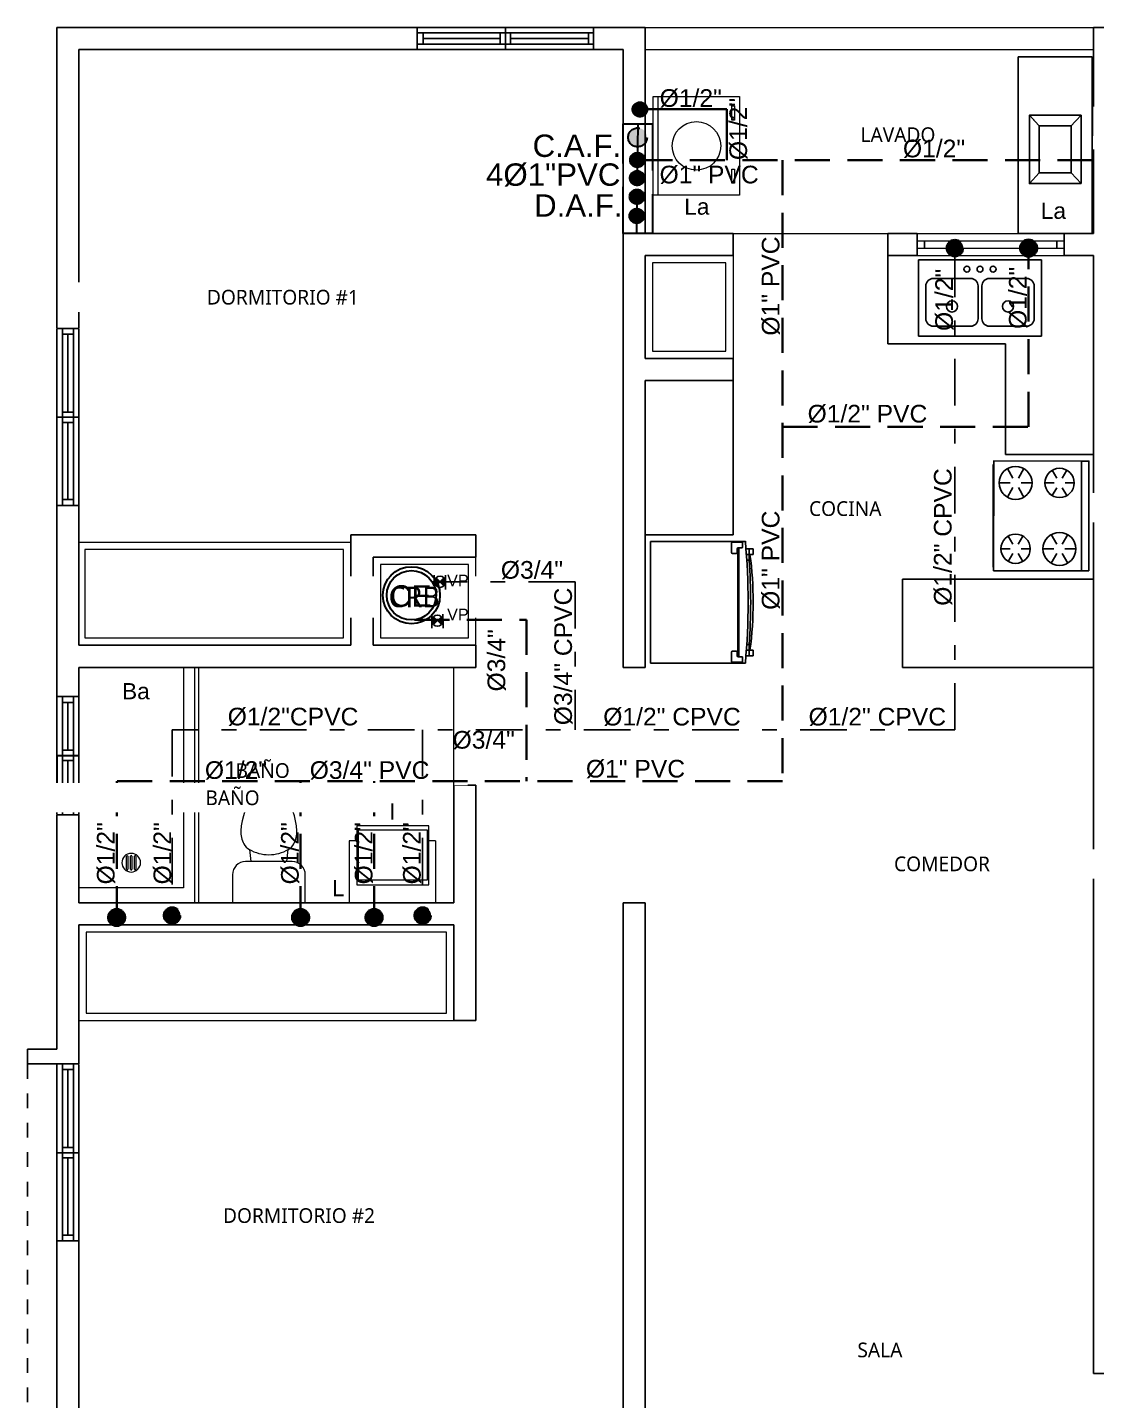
# Model space of a CAD drawing. Header units: feet. Extents: x 1019 to 2236, y -546 to 122.
# Drawn here: x 1088.59 to 1095.86, y -136.33 to -127 of the extents above; entities that cross this region are included whole.
import ezdxf

# ---------------------------------------------------------------- set-up
doc = ezdxf.new("R2010")
doc.units = ezdxf.units.FT
doc.header["$LTSCALE"] = 0.05
doc.header["$MEASUREMENT"] = 0
for name, pattern in [('CONTINUA', [0]), ('DASHDOT', [25.4, 12.7, -6.35, 0, -6.35]), ('HIDDEN', [9.525, 6.35, -3.175])]:
    doc.linetypes.add(name, pattern=pattern)
for name, color, linetype, lineweight in [('A-GENM', 8, 'Continuous', 9), ('A-WALL', 7, 'Continuous', 25), ('AGUA POTABLE', 5, 'HIDDEN', 35), ('AGUAFRIA', 5, 'HIDDEN', 30), ('closet', 8, 'Continuous', 5), ('COCINA', 8, 'Continuous', 25), ('FURN', 8, 'Continuous', 9), ('I-FURN', 8, 'Continuous', 0), ('P-SANR-FIXT', 8, 'Continuous', 9)]:
    doc.layers.add(name, color=color, linetype=linetype, lineweight=lineweight)
for name, color, linetype in [('AGUA_CALIENTE', 1, 'DASHDOT'), ('MUEBLES', 8, 'Continuous'), ('PERT-VENT', 8, 'Continuous'), ('TEXXT', 2, 'Continuous'), ('TXT', 2, 'Continuous'), ('VUELO', 8, 'HIDDEN')]:
    doc.layers.add(name, color=color, linetype=linetype)
doc.styles.add('ads', font='trebuc.ttf', dxfattribs={"height": 0.14})
doc.styles.add('DAMIAN', font='arial.ttf', dxfattribs={"height": 0.12})

# ---------------------------------------------------------------- blocks, each defined once
blk = doc.blocks.new('A$C285A50AC')
at = {"layer": 'MUEBLES'}
for p, q in [((0.0012, 0.6896, -0.889), (0, 0.0292, -0.889)), ((0.0012, 0.6896), (0.0011, 0.6388)), ((0.7632, 0.6882), (0.0012, 0.6896)), ((0.7632, 0.6882, -0.889), (0.0012, 0.6896, -0.889)), ((0.762, 0.0278, -0.889), (0.7632, 0.6882, -0.889)), ((0.7631, 0.6374), (0.7632, 0.6882)), ((0.0011, 0.6388), (0.7631, 0.6374)), ((0, 0.0292, -0.889), (0.762, 0.0278, -0.889))]:
    blk.add_line(p, q, dxfattribs=at)
at = {"layer": 'MUEBLES', "color": 8}
for p, q in [((0.1533, 0.5242, 0.0025), (0.1534, 0.6004, 0.0025)), ((0.6105, 0.5234, 0.0025), (0.6106, 0.5869, 0.0025)), ((0.1203, 0.5052, 0.0025), (0.0543, 0.5435, 0.0025)), ((0.1863, 0.5051, 0.0025), (0.2523, 0.5431, 0.0025)), ((0.5775, 0.5044, 0.0025), (0.5225, 0.5363, 0.0025)), ((0.6435, 0.5043, 0.0025), (0.6985, 0.5359, 0.0025)), ((0.1202, 0.4671, 0.0025), (0.0541, 0.4292, 0.0025)), ((0.1532, 0.448, 0.0025), (0.153, 0.3718, 0.0025)), ((0.1862, 0.467, 0.0025), (0.2521, 0.4288, 0.0025)), ((0.5774, 0.4663, 0.0025), (0.5223, 0.4347, 0.0025)), ((0.6104, 0.4472, 0.0025), (0.6102, 0.3837, 0.0025)), ((0.6434, 0.4662, 0.0025), (0.6983, 0.4343, 0.0025)), ((0.6099, 0.2186, 0.0025), (0.6101, 0.2948, 0.0025)), ((0.1197, 0.2004, 0.0025), (0.0648, 0.2323, 0.0025)), ((0.1527, 0.2194, 0.0025), (0.1529, 0.2829, 0.0025)), ((0.1857, 0.2003, 0.0025), (0.2408, 0.232, 0.0025)), ((0.5769, 0.1996, 0.0025), (0.511, 0.2378, 0.0025)), ((0.6429, 0.1995, 0.0025), (0.709, 0.2375, 0.0025)), ((0.1196, 0.1623, 0.0025), (0.0646, 0.1307, 0.0025)), ((0.1526, 0.1432, 0.0025), (0.1525, 0.0797, 0.0025)), ((0.1856, 0.1622, 0.0025), (0.2406, 0.1304, 0.0025)), ((0.5768, 0.1615, 0.0025), (0.5108, 0.1235, 0.0025)), ((0.6098, 0.1424, 0.0025), (0.6097, 0.0662, 0.0025)), ((0.6428, 0.1614, 0.0025), (0.7088, 0.1232, 0.0025))]:
    blk.add_line(p, q, dxfattribs=at)
at = {"layer": 'MUEBLES', "extrusion": (-0.001805, -0.999998, 0)}
for p, q in [((0.0635, 0.0265, -0.6223), (0.6985, 0.0254, -0.6223)), ((0.0635, 0.0265, -0.1016), (0.6985, 0.0254, -0.1016))]:
    blk.add_line(p, q, dxfattribs=at)
at = {"layer": 'MUEBLES'}
for centre, radius in [((0.1532, 0.4861, 0.0025), 0.1143), ((0.6104, 0.4853, 0.0025), 0.1016), ((0.6099, 0.1805, 0.0025), 0.1143), ((0.1527, 0.1813, 0.0025), 0.1016)]:
    blk.add_circle(centre, radius, dxfattribs=at)
at = {"layer": 'MUEBLES', "color": 8, "extrusion": (-0.001805, -0.999998, 0)}
for centre in [(0.0888, -0.0381, -0.0267), (0.2158, -0.0381, -0.0267), (0.3809, -0.0381, -0.0267), (0.546, -0.0381, -0.0267), (0.673, -0.0381, -0.0267)]:
    blk.add_circle(centre, 0.0254, dxfattribs=at)
at = {"layer": 'MUEBLES'}
for points in [[(0.0012, 0.6896, 0.254), (0.0011, 0.6388, 0.254), (0.7631, 0.6374, 0.254), (0.7632, 0.6882, 0.254)], [(0, 0.0292), (0.0011, 0.6388), (0.7631, 0.6374), (0.762, 0.0278)]]:
    blk.add_3dface(points, dxfattribs=at)
at = {"layer": 'MUEBLES', "color": 8}
for points in [[(0.0254, 0.0266, -0.0762), (0.0254, 0.0266, -0.5334), (0.7366, 0.0253, -0.5334), (0.7366, 0.0253, -0.0762)], [(0.0254, 0.0266, -0.5969), (0.0254, 0.0266, -0.8509), (0.7366, 0.0253, -0.8509), (0.7366, 0.0253, -0.5969)]]:
    blk.add_3dface(points, dxfattribs=at)
blk = doc.blocks.new('A$C007B5363')
at = {"layer": 'COCINA'}
for p, q in [((0, 0.8287), (0.5944, 0.8287)), ((0, 0), (0, 0.8287)), ((0.5507, 0.816), (0.5507, 0.7525)), ((0.6206, 0.8223), (0.5571, 0.8223)), ((0.5888, 0.7525), (0.5888, 0.7779)), ((0.5944, 0.8287), (0.6007, 0.8287)), ((0.5944, 0.8223), (0.5944, 0.8287)), ((0.5944, 0.0446), (0.5944, 0.7841)), ((0.5952, 0.7842), (0.6206, 0.7842)), ((0.6007, 0.8287), (0.6007, 0.8223)), ((0.6452, 0.8287), (0.6007, 0.8287)), ((0.6007, 0.7842), (0.6007, 0.0445)), ((0.6269, 0.7906), (0.6269, 0.816)), ((0.6487, 0.7779), (0.6706, 0.7779)), ((0.6706, 0.7779), (0.6975, 0.7779)), ((0.6706, 0.7398), (0.6706, 0.7779)), ((0.6706, 0.7398), (0.6706, 0.7779)), ((0.6987, 0.7398), (0.6987, 0.7779)), ((0.5571, 0.7461), (0.5825, 0.7461)), ((0.6706, 0.7398), (0.6513, 0.7398)), ((0.6539, 0.7017), (0.6706, 0.7017)), ((0.6975, 0.7398), (0.6706, 0.7398)), ((0.6706, 0.7398), (0.6706, 0.7017)), ((0.6706, 0.7017), (0.6706, 0.7398)), ((0.6706, 0.127), (0.6539, 0.127)), ((0.6706, 0.127), (0.6706, 0.0889)), ((0.6706, 0.0889), (0.6706, 0.127)), ((0.5944, 0), (0, 0)), ((0.5507, 0.0762), (0.5507, 0.0127)), ((0.5825, 0.0826), (0.5571, 0.0826)), ((0.5571, 0.0064), (0.6206, 0.0064)), ((0.5888, 0.0508), (0.5888, 0.0762)), ((0.5944, 0), (0.5944, 0.0064)), ((0.5944, 0), (0.6007, 0)), ((0.6206, 0.0445), (0.5952, 0.0445)), ((0.6007, 0.0064), (0.6007, 0)), ((0.6007, 0), (0.6452, 0)), ((0.6269, 0.0127), (0.6269, 0.0381)), ((0.6706, 0.0508), (0.6487, 0.0508)), ((0.6513, 0.0889), (0.6706, 0.0889)), ((0.6706, 0.0889), (0.6975, 0.0889)), ((0.6706, 0.0508), (0.6706, 0.0889)), ((0.6706, 0.0508), (0.6706, 0.0889)), ((0.6975, 0.0508), (0.6706, 0.0508)), ((0.6987, 0.0508), (0.6987, 0.0889))]:
    blk.add_line(p, q, dxfattribs=at)
for centre, radius, start, end in [((0.5571, 0.816), 0.00635, 90, 180), ((0.5571, 0.7525), 0.00635, 180, 270), ((0.5825, 0.7525), 0.00635, 270, 360), ((0.5952, 0.7779), 0.00635, 90, 180), ((0.6206, 0.816), 0.00635, 360, 90), ((0.6206, 0.7906), 0.00635, 270, 360), ((-3.8512, 0.4143), 4.5154, 354.73513, 5.26487), ((-3.0793, 0.4143), 3.7608, 355.61817, 4.38183), ((-1.6745, 0.4143), 2.3731, 352.11514, 7.88486), ((0.5571, 0.0762), 0.00635, 90, 180), ((0.5571, 0.0127), 0.00635, 180, 270), ((0.5825, 0.0762), 0.00635, 360, 90), ((0.5952, 0.0508), 0.00635, 180, 270), ((0.6206, 0.0381), 0.00635, 360, 90), ((0.6206, 0.0127), 0.00635, 270, 360)]:
    blk.add_arc(centre, radius, start, end, dxfattribs=at)
blk = doc.blocks.new('A$C2C3967B4')
at = {"layer": 'COCINA'}
for p, q in [((0.8382, 0.5199), (0, 0.5199)), ((0, 0.5199), (0, 0)), ((0.8382, 0), (0.8382, 0.5199)), ((0.3556, 0.3929), (0.1016, 0.3929)), ((0.7366, 0.3929), (0.4826, 0.3929)), ((0.0508, 0.3421), (0.0508, 0.1189)), ((0.4064, 0.1189), (0.4064, 0.3421)), ((0.4318, 0.3421), (0.4318, 0.1189)), ((0.7874, 0.1189), (0.7874, 0.3421)), ((0.1016, 0.0681), (0.3556, 0.0681)), ((0.4826, 0.0681), (0.7366, 0.0681)), ((0, 0), (0.8382, 0))]:
    blk.add_line(p, q, dxfattribs=at)
for centre, radius in [((0.3302, 0.4564), 0.0201), ((0.4191, 0.4564), 0.0201), ((0.508, 0.4564), 0.0201), ((0.2286, 0.2024), 0.0381), ((0.6096, 0.2024), 0.0381)]:
    blk.add_circle(centre, radius, dxfattribs=at)
for centre, start, end in [((0.1016, 0.3421), 90, 180), ((0.3556, 0.3421), 0, 90), ((0.4826, 0.3421), 90, 180), ((0.7366, 0.3421), 0, 90), ((0.1016, 0.1189), 180, 270), ((0.3556, 0.1189), 270, 0), ((0.4826, 0.1189), 180, 270), ((0.7366, 0.1189), 270, 0)]:
    blk.add_arc(centre, 0.0508, start, end, dxfattribs=at)
blk = doc.blocks.new('bath_sink_6127 - bath_sink_6127-V2-Nivel 1')
at = {"layer": 'I-FURN'}
for p, q in [((0.2933, 0.2974), (-0.1268, 0.2974)), ((-0.1268, 0.2974), (-0.1268, -0.29)), ((0.2933, 0.2442), (0.2933, 0.2974)), ((0.3949, 0.2442), (-0.0052, 0.2442)), ((-0.0052, 0.2442), (-0.0052, -0.2448)), ((0.0254, -0.2336), (0.0254, 0.233)), ((0.0254, 0.233), (0.3695, 0.233)), ((0.3695, 0.233), (0.3695, -0.2336)), ((0.3949, -0.2448), (0.3949, 0.2442)), ((-0.0052, -0.2448), (0.3949, -0.2448)), ((0.3695, -0.2336), (0.0254, -0.2336)), ((0.2933, -0.29), (0.2933, -0.2448)), ((0.2933, -0.29), (-0.1268, -0.29))]:
    blk.add_line(p, q, dxfattribs=at)
blk = doc.blocks.new('Toilet_-_Tank_-_3D_4840 - 17_ High_ Seat Not Visible-536545-Nivel 1')
at = {"layer": 'P-SANR-FIXT'}
for p, q in [((0.2476, 0.4889), (-0.2476, 0.4889)), ((-0.2476, 0.4889), (-0.2476, 0.2984)), ((0.2476, 0.2984), (0.2476, 0.4889)), ((-0.1587, 0.2096), (-0.1228, 0.2096)), ((-0.1228, 0.2096), (-0.1323, 0.127)), ((-0.1228, 0.2096), (0.1228, 0.2096)), ((0.1323, 0.127), (0.1228, 0.2096)), ((0.1228, 0.2096), (0.1588, 0.2096))]:
    blk.add_line(p, q, dxfattribs=at)
for centre, radius, start, end in [((-0.1587, 0.2984), 0.0889, 180, 270), ((0.1588, 0.2984), 0.0889, 270, 360), ((-0.0827, 0.0408), 0.0995, 119.89806, 151.05961), ((0.0005, -0.104), 0.2664, 90.10194, 119.89806), ((-0.0005, -0.104), 0.2664, 60.10194, 89.89806), ((0.0827, 0.0408), 0.0995, 28.94039, 60.10194), ((-0.0233, 0.0079), 0.1674, 151.05961, 182.70905), ((0.0233, 0.0079), 0.1674, 357.29095, 28.94039), ((0.2505, 0.0209), 0.4415, 182.70905, 218.50584), ((-0.2505, 0.0209), 0.4415, 321.49416, 357.29095), ((0.0113, -0.1694), 0.1359, 218.50584, 265.21903), ((-0.0113, -0.1694), 0.1359, 274.78097, 321.49416)]:
    blk.add_arc(centre, radius, start, end, dxfattribs=at)
blk = doc.blocks.new('A$C01EB0BB3')
at = {"layer": 'FURN'}
for p, q in [((0, 0, 224.5603), (0, 0.6096, 224.5603)), ((0, 0.6096, 224.5603), (0.5334, 0.6096, 224.5603)), ((0.5034, 0.6096, 224.5603), (0.5034, 0, 224.5603)), ((0.5334, 0.6096, 224.5603), (0.5334, 0, 224.5603)), ((0.5334, 0, 224.5603), (0, 0, 224.5603))]:
    blk.add_line(p, q, dxfattribs=at)
at = {"layer": 'FURN', "ltscale": 0.02, "elevation": 224.5603}
for points in [[(0.047, 0.5357), (0.047, 0.4496), (0.0315, 0.4496), (0.0315, 0.5357)], [(0.047, 0.1432), (0.047, 0.0572), (0.0315, 0.0572), (0.0315, 0.1432)]]:
    blk.add_lwpolyline(points, close=True, dxfattribs=at)
at = {"layer": 'FURN', "ltscale": 0.02}
blk.add_circle((0.2667, 0.3048, 224.5603), 0.15, dxfattribs=at)
blk = doc.blocks.new('A$C153C7E87')
at = {"layer": 'COCINA'}
for p, q in [((0.0761, 0.8037), (0.1431, 0.731)), ((0.4267, 0.8037), (0.3597, 0.731)), ((0.1431, 0.4114), (0.0761, 0.3387)), ((0.3596, 0.4114), (0.4266, 0.3386))]:
    blk.add_line(p, q, dxfattribs=at)
at = {"layer": 'COCINA', "extrusion": (1.60732e-15, -2.48059e-15, -1)}
for points in [[(-0.5023, 1.2), (0, 1.2), (0, 0), (-0.5023, 0)], [(-0.4266, 0.3386), (-0.0761, 0.3386), (-0.0761, 0.8037), (-0.4266, 0.8037)], [(-0.3596, 0.4114), (-0.1431, 0.4114), (-0.1431, 0.731), (-0.3596, 0.731)]]:
    blk.add_lwpolyline(points, close=True, dxfattribs=at)
blk = doc.blocks.new('A$C59FC24C1')
at = {"layer": 'PERT-VENT', "extrusion": (-2.36783e-12, 8.94772e-16, -1)}
for p, q in [((0, 0), (0, 1.2)), ((0.0375, 1.2), (0.0375, 0)), ((0.0375, 1.165), (0.1125, 1.165)), ((0.0375, 1.165), (0.1125, 1.165)), ((0.075, 1.165), (0.075, 0.635)), ((0.1125, 1.2), (0.1125, 0)), ((0.15, 1.2), (0.15, 0)), ((0.15, 0.6), (0, 0.6)), ((0.1125, 0.635), (0.0375, 0.635)), ((0.1125, 0.565), (0.0375, 0.565)), ((0.075, 0.565), (0.075, 0.0404)), ((0.0375, 0.0404), (0.1125, 0.0404))]:
    blk.add_line(p, q, dxfattribs=at)

msp = doc.modelspace()

# ---------------------------------------------------------------- hatches: boundary and pattern name
at = {"layer": 'AGUA POTABLE', "ltscale": 3}
h = msp.add_hatch(color=256, dxfattribs=at)
h.dxf.hatch_style = 1
edge = h.paths.add_edge_path()
edge.add_arc((1092.751, -127.5542), 0.0498, -83.35701, 276.64299)
h = msp.add_hatch(color=256, dxfattribs=at)
h.dxf.hatch_style = 1
edge = h.paths.add_edge_path()
edge.add_arc((1092.7353, -127.7441), 0.0642, -83.35701, 276.64299)
h = msp.add_hatch(color=256, dxfattribs=at)
h.dxf.hatch_style = 1
edge = h.paths.add_edge_path()
edge.add_arc((1092.7338, -127.8977), 0.0498, -83.35701, 276.64299)
h = msp.add_hatch(color=256, dxfattribs=at)
h.dxf.hatch_style = 1
edge = h.paths.add_edge_path()
edge.add_arc((1092.7325, -128.0211), 0.0498, -83.35701, 276.64299)
h = msp.add_hatch(color=256, dxfattribs=at)
h.dxf.hatch_style = 1
edge = h.paths.add_edge_path()
edge.add_arc((1092.7312, -128.1476), 0.0498, -83.35701, 276.64299)
h = msp.add_hatch(color=256, dxfattribs=at)
h.dxf.hatch_style = 1
edge = h.paths.add_edge_path()
edge.add_arc((1092.7298, -128.278), 0.0498, -83.35701, 276.64299)
h = msp.add_hatch(color=256, dxfattribs=at)
h.dxf.hatch_style = 1
edge = h.paths.add_edge_path()
edge.add_arc((1095.3942, -128.4968), 0.0576, 0, 360)
h = msp.add_hatch(color=256, dxfattribs=at)
h.dxf.hatch_style = 1
edge = h.paths.add_edge_path()
edge.add_arc((1089.193, -133.0474), 0.0576, 0, 360)
h = msp.add_hatch(color=256, dxfattribs=at)
h.dxf.hatch_style = 1
edge = h.paths.add_edge_path()
edge.add_arc((1090.4436, -133.0474), 0.0576, 0, 360)
h = msp.add_hatch(color=256, dxfattribs=at)
h.dxf.hatch_style = 1
edge = h.paths.add_edge_path()
edge.add_arc((1090.9432, -133.0474), 0.0576, 0, 360)
at = {"layer": 'AGUA_CALIENTE', "ltscale": 0.5}
h = msp.add_hatch(color=256, dxfattribs=at)
h.dxf.hatch_style = 1
edge = h.paths.add_edge_path()
edge.add_arc((1094.8931, -128.4968), 0.0576, 0, 360)
h = msp.add_hatch(color=256, dxfattribs=at)
h.dxf.hatch_style = 1
edge = h.paths.add_edge_path()
edge.add_arc((1089.5698, -133.0341), 0.0576, 0, 360)
h = msp.add_hatch(color=256, dxfattribs=at)
h.dxf.hatch_style = 1
edge = h.paths.add_edge_path()
edge.add_arc((1091.2738, -133.0341), 0.0576, 0, 360)

# ---------------------------------------------------------------- linework, layer by layer
at = {"layer": 'A-GENM'}
for p, q in [((1092.7863, -126.9968), (1095.8363, -126.9968)), ((1092.7863, -127.1468), (1095.8363, -127.1468))]:
    msp.add_line(p, q, dxfattribs=at)
at = {"layer": 'A-WALL'}
for p, q in [((1088.7863, -126.9968), (1091.2363, -126.9968)), ((1088.7863, -129.0436), (1088.7863, -126.9968)), ((1088.7863, -126.9968), (1091.2363, -126.9968)), ((1092.4363, -126.9968), (1092.7863, -126.9968)), ((1092.7863, -128.3968), (1092.7863, -126.9968)), ((1095.8363, -128.3968), (1095.8363, -126.9968)), ((1095.8363, -126.9968), (1096.0363, -126.9968)), ((1088.9363, -129.0436), (1088.9363, -127.1468)), ((1088.9363, -127.1468), (1091.2363, -127.1468)), ((1092.4363, -127.1468), (1092.6363, -127.1468)), ((1092.6363, -131.3468), (1092.6363, -127.1468)), ((1092.7863, -128.3968), (1093.3863, -128.3968)), ((1093.3863, -128.5468), (1093.3863, -128.3968)), ((1094.4363, -128.5468), (1094.4363, -128.3968)), ((1094.4363, -128.3968), (1094.6363, -128.3968)), ((1094.6363, -128.5468), (1094.6363, -128.3968)), ((1095.6363, -128.5468), (1095.6363, -128.3968)), ((1095.8363, -128.3968), (1095.6363, -128.3968)), ((1092.7863, -128.5468), (1093.3863, -128.5468)), ((1092.7863, -129.2468), (1092.7863, -128.5468)), ((1094.4363, -128.5468), (1094.6363, -128.5468)), ((1095.8363, -128.5468), (1095.6363, -128.5468)), ((1095.8363, -136.1468), (1095.8363, -128.5468)), ((1092.7863, -129.2468), (1093.3863, -129.2468)), ((1093.3863, -129.2468), (1093.3863, -129.3968)), ((1092.7863, -129.3968), (1093.3863, -129.3968)), ((1088.7863, -131.5452), (1088.7863, -130.2468)), ((1088.9363, -131.1968), (1088.9363, -130.2468)), ((1090.7863, -131.1968), (1090.7863, -130.4468)), ((1090.7863, -130.4468), (1091.6363, -130.4468)), ((1091.6363, -130.5968), (1091.6363, -130.4468)), ((1090.9363, -131.1968), (1090.9363, -130.5968)), ((1090.9363, -130.5968), (1091.6363, -130.5968)), ((1088.9363, -131.1968), (1090.7863, -131.1968)), ((1090.9363, -131.1968), (1091.6363, -131.1968)), ((1091.6363, -131.3468), (1091.6363, -131.1968)), ((1088.9363, -131.5452), (1088.9363, -131.3468)), ((1088.9363, -131.3468), (1091.6363, -131.3468)), ((1092.6363, -131.3468), (1092.7863, -131.3468)), ((1091.4863, -132.9468), (1091.4863, -132.1468)), ((1091.4863, -132.1468), (1091.6363, -132.1468)), ((1091.6363, -133.7468), (1091.6363, -132.1468)), ((1088.7863, -133.9433), (1088.7863, -132.3484)), ((1088.9363, -132.9468), (1088.9363, -132.3484)), ((1088.9363, -132.9468), (1091.4863, -132.9468)), ((1092.6363, -137.9968), (1092.6363, -132.9468)), ((1092.6363, -132.9468), (1092.7863, -132.9468)), ((1092.7863, -137.1468), (1092.7863, -132.9468)), ((1088.9363, -134.0433), (1088.9363, -133.0968)), ((1088.9363, -133.0968), (1091.4863, -133.0968)), ((1091.4863, -133.7468), (1091.4863, -133.0968)), ((1091.4863, -133.7468), (1091.6363, -133.7468)), ((1088.5863, -134.0433), (1088.5863, -133.9433)), ((1088.7863, -138.1468), (1088.7863, -135.2465)), ((1088.9363, -137.9968), (1088.9363, -135.2465)), ((1096.0363, -136.1468), (1095.8363, -136.1468))]:
    msp.add_line(p, q, dxfattribs=at)
at = {"layer": 'A-WALL', "extrusion": (-6.28888e-16, -1.94037e-15, -1)}
for p, q in [((1091.2363, -127.1468), (1091.2363, -126.9968)), ((1092.4363, -126.9968), (1092.4363, -127.1468))]:
    msp.add_line(p, q, dxfattribs=at)
at = {"layer": 'A-WALL', "extrusion": (-1.27878e-17, -1.31713e-15, -1)}
for p, q in [((1088.7863, -129.0436), (1088.9363, -129.0436)), ((1088.9363, -130.2468), (1088.7863, -130.2468)), ((1088.7863, -131.5452), (1088.9363, -131.5452)), ((1088.9363, -132.3484), (1088.7863, -132.3484)), ((1088.5863, -133.9433), (1088.7863, -133.9433)), ((1088.5863, -134.0433), (1088.9363, -134.0433)), ((1088.9363, -135.2465), (1088.7863, -135.2465))]:
    msp.add_line(p, q, dxfattribs=at)
at = {"layer": 'AGUA POTABLE', "ltscale": 3}
msp.add_line((1092.751, -127.5529), (1093.3419, -127.5529), dxfattribs=at)
at = {"layer": 'AGUA POTABLE', "ltscale": 0.75}
for p, q in [((1092.7337, -127.899), (1095.9528, -127.899)), ((1095.3942, -129.7112), (1095.3942, -128.4968)), ((1093.7214, -129.7112), (1095.3942, -129.7112))]:
    msp.add_line(p, q, dxfattribs=at)
at = {"layer": 'AGUA POTABLE', "ltscale": 3}
for centre in [(1095.3942, -128.4968), (1089.193, -133.0474), (1090.4436, -133.0474), (1090.9432, -133.0474)]:
    msp.add_circle(centre, 0.0576, dxfattribs=at)
at = {"layer": 'AGUA_CALIENTE', "ltscale": 0.5}
msp.add_line((1094.8931, -131.7713), (1089.5698, -131.7713), dxfattribs=at)
for centre in [(1094.8931, -128.4968), (1089.5698, -133.0341), (1091.2738, -133.0341)]:
    msp.add_circle(centre, 0.0576, dxfattribs=at)
at = {"layer": 'AGUAFRIA'}
msp.add_line((1092.7363, -127.6528), (1092.7286, -128.3968), dxfattribs=at)
msp.add_lwpolyline([(1092.8363, -127.6528), (1092.8363, -128.3968), (1092.6363, -128.3968), (1092.6363, -127.6528)], close=True, dxfattribs=at)
for centre, radius in [((1092.751, -127.5542), 0.0498), ((1092.7353, -127.7441), 0.0642), ((1092.7338, -127.8977), 0.0498), ((1092.7325, -128.0211), 0.0498), ((1092.7312, -128.1476), 0.0498), ((1092.7298, -128.278), 0.0498)]:
    msp.add_circle(centre, radius, dxfattribs=at)
at = {"layer": 'closet'}
for p, q in [((1093.3863, -128.3968), (1094.4363, -128.3968)), ((1093.3863, -128.5468), (1093.3863, -129.2468)), ((1088.9363, -130.4968), (1090.7863, -130.4968)), ((1091.6363, -131.1968), (1091.6363, -130.5968)), ((1088.9363, -133.7468), (1091.4863, -133.7468))]:
    msp.add_line(p, q, dxfattribs=at)
for points in [[(1092.8363, -129.1968), (1093.3363, -129.1968), (1093.3363, -128.5968), (1092.8363, -128.5968)], [(1088.9863, -133.6968), (1091.4363, -133.6968), (1091.4363, -133.1468), (1088.9863, -133.1468)]]:
    msp.add_lwpolyline(points, close=True, dxfattribs=at)
at = {"layer": 'COCINA'}
for p, q in [((1094.4363, -129.1468), (1094.4363, -128.5468)), ((1094.4363, -129.1468), (1095.2363, -129.1468)), ((1095.2363, -129.9005), (1095.2363, -129.1468)), ((1095.2363, -129.9005), (1095.8363, -129.9005)), ((1093.3863, -130.4468), (1092.7863, -130.4468)), ((1094.5363, -131.3468), (1094.5363, -130.7468)), ((1094.5363, -130.7468), (1095.8363, -130.7468)), ((1094.5363, -131.3468), (1095.8363, -131.3468))]:
    msp.add_line(p, q, dxfattribs=at)
at = {"layer": 'P-SANR-FIXT'}
for p, q in [((1088.9363, -131.3468), (1089.7237, -131.3468)), ((1089.2602, -132.7194), (1089.2602, -132.6302)), ((1089.269, -132.6302), (1089.269, -132.7194)), ((1089.2874, -132.7194), (1089.2874, -132.6302)), ((1089.2963, -132.6302), (1089.2963, -132.7194)), ((1089.3147, -132.7194), (1089.3147, -132.6302)), ((1089.3236, -132.6302), (1089.3236, -132.7194)), ((1089.6475, -132.8452), (1088.9363, -132.8452)), ((1088.9363, -132.9468), (1089.7237, -132.9468)), ((1089.0601, -132.9468), (1089.7237, -132.9468)), ((1089.7491, -132.9468), (1089.7237, -132.9468)), ((1089.7491, -132.9468), (1089.7237, -132.9468))]:
    msp.add_line(p, q, dxfattribs=at)
for centre, radius, start, end in [((1089.2919, -132.6748), 0.0635, 90, 270), ((1089.2919, -132.6748), 0.0635, 90, 270), ((1089.2646, -132.6302), 0.00444, 360, 180), ((1089.2919, -132.6302), 0.00444, 360, 180), ((1089.2919, -132.6748), 0.0635, 270, 90), ((1089.2919, -132.6748), 0.0635, 270, 90), ((1089.3192, -132.6302), 0.00444, 360, 180), ((1089.2646, -132.7194), 0.00444, 180, 360), ((1089.2919, -132.7194), 0.00444, 180, 360), ((1089.3192, -132.7194), 0.00444, 180, 360)]:
    msp.add_arc(centre, radius, start, end, dxfattribs=at)
at = {"layer": 'PERT-VENT', "lineweight": 15}
for p, q in [((1094.6363, -128.3968), (1095.6363, -128.3968)), ((1094.6363, -128.4468), (1095.6363, -128.4468)), ((1094.6363, -128.4968), (1095.6363, -128.4968)), ((1094.6863, -128.4468), (1095.5863, -128.4468)), ((1094.6363, -128.5468), (1095.6363, -128.5468))]:
    msp.add_line(p, q, dxfattribs=at)
at = {"layer": 'PERT-VENT'}
for p, q in [((1094.6863, -128.4968), (1094.6863, -128.4468)), ((1095.5863, -128.4968), (1095.5863, -128.4468))]:
    msp.add_line(p, q, dxfattribs=at)
at = {"layer": 'PERT-VENT', "extrusion": (-2.36783e-12, -8.94772e-16, -1)}
for p, q in [((1088.8238, -131.5856), (1088.8988, -131.5856)), ((1088.8238, -132.3102), (1088.8988, -132.3102)), ((1088.8238, -132.3102), (1088.8988, -132.3102))]:
    msp.add_line(p, q, dxfattribs=at)
at = {"layer": 'VUELO', "ltscale": 0.02}
msp.add_line((1088.5863, -134.0433), (1088.5863, -138.3468), dxfattribs=at)

# ---------------------------------------------------------------- block references
at = {"rotation": 270}
msp.add_blockref('A$C59FC24C1', (1091.2363, -126.9968), dxfattribs=at)
at = {"extrusion": (3.56775e-15, 5.02252e-16, -1), "xscale": -1}
msp.add_blockref('A$C2C3967B4', (-1094.6447, -129.0959), dxfattribs=at)
for p in [(1088.7863, -130.2468), (1088.7863, -135.2465)]:
    msp.add_blockref('A$C59FC24C1', p)
at = {"layer": 'COCINA', "extrusion": (-1.63751e-15, -2.48074e-15, -1), "rotation": 180.0000000000032}
msp.add_blockref('A$C007B5363', (-1092.8229, -130.4902), dxfattribs=at)
at = {"layer": 'I-FURN', "rotation": 90}
msp.add_blockref('bath_sink_6127 - bath_sink_6127-V2-Nivel 1', (1091.0709, -132.82), dxfattribs=at)

# ---------------------------------------------------------------- texts
at = {"layer": 'COCINA', "insert": (1094.1473, -130.2176), "char_height": 0.1, "width": 2.738, "attachment_point": 2, "style": 'ads', "bg_fill": 2}
msp.add_mtext('COCINA', dxfattribs=at)
at = {"layer": 'TEXXT', "style": 'DAMIAN'}
for s, insert, char_height, width, attachment_point in [('\\A1;{\\fArial|b0|i0|c238|p34;%%C}1/2{\\fArial|b0|i0|c238|p34;"}  ', (1092.8853, -127.4165), 0.12, 2.904, 1), ('\\A1;C.A.F.{\\fArial|b0|i0|c186|p34; }', (1092.3225, -127.8019), 0.1521, 3.06735, 5), ('\\A1;4{\\fArial|b0|i0|c238|p34;%%C}1{\\fArial|b0|i0|c238|p34;"PVC } {\\fArial|b0|i0|c186|p34; }', (1092.1616, -127.9998), 0.1521, 3.06735, 5), ('\\A1;{\\fArial|b0|i0|c238|p34;%%C}1{\\fArial|b0|i0|c238|p34;"} PVC', (1093.559, -127.9368), 0.12, 2.904, 3), ('\\A1;D.A.F.{\\fArial|b0|i0|c186|p34; }', (1092.3325, -128.2072), 0.1521, 3.06735, 5), (' La', (1093.0102, -128.1597), 0.11, 2.904, 1), (' La', (1095.4349, -128.1879), 0.11, 2.904, 1), ('\\A1;{\\fArial|b0|i0|c238|p34;%%C}1/2{\\fArial|b0|i0|c238|p34;"} PVC', (1094.7055, -129.5623), 0.12, 2.904, 3), (' Ba', (1089.1871, -131.4538), 0.11, 2.904, 1), ('\\A1;{\\fArial|b0|i0|c238|p34;%%C}1/2{\\fArial|b0|i0|c238|p34;"}CPVC  ', (1090.8366, -131.6215), 0.12, 2.904, 3), ('\\A1;{\\fArial|b0|i0|c238|p34;%%C}1/2{\\fArial|b0|i0|c238|p34;"} CPVC', (1093.4368, -131.6221), 0.12, 2.904, 3), ('\\A1;{\\fArial|b0|i0|c238|p34;%%C}1/2{\\fArial|b0|i0|c238|p34;"} CPVC', (1094.8331, -131.6221), 0.12, 2.904, 3), ('\\A1;{\\fArial|b0|i0|c238|p34;%%C}1{\\fArial|b0|i0|c238|p34;"} PVC', (1093.0583, -131.9758), 0.12, 2.904, 3), (' L', (1090.6145, -132.7931), 0.11, 2.904, 1)]:
    msp.add_mtext(s, dxfattribs=dict(at, insert=insert, char_height=char_height, width=width, attachment_point=attachment_point))
at = {"layer": 'TEXXT', "char_height": 0.12, "width": 2.904, "rotation": 90, "style": 'DAMIAN'}
for s, insert, attachment_point in [('\\A1;{\\fArial|b0|i0|c238|p34;%%C}1{\\fArial|b0|i0|c238|p34;"} PVC', (1093.58, -128.4176), 3), ('\\A1;{\\fArial|b0|i0|c238|p34;%%C}1/2{\\fArial|b0|i0|c238|p34;"}  ', (1094.8842, -128.6372), 9), ('\\A1;{\\fArial|b0|i0|c238|p34;%%C}1/2{\\fArial|b0|i0|c238|p34;"}  ', (1095.3851, -128.6236), 9), ('\\A1;{\\fArial|b0|i0|c238|p34;%%C}3/4{\\fArial|b0|i0|c238|p34;"}  ', (1091.715, -131.0878), 3), ('\\A1;{\\fArial|b0|i0|c238|p34;%%C}1/2{\\fArial|b0|i0|c238|p34;"}  ', (1089.1833, -132.3996), 9), ('\\A1;{\\fArial|b0|i0|c238|p34;%%C}1/2{\\fArial|b0|i0|c238|p34;"}  ', (1089.568, -132.3996), 9), ('\\A1;{\\fArial|b0|i0|c238|p34;%%C}1/2{\\fArial|b0|i0|c238|p34;"}  ', (1090.4353, -132.3996), 9), ('\\A1;{\\fArial|b0|i0|c238|p34;%%C}1/2{\\fArial|b0|i0|c238|p34;"}  ', (1090.9369, -132.3996), 9), ('\\A1;{\\fArial|b0|i0|c238|p34;%%C}1/2{\\fArial|b0|i0|c238|p34;"}  ', (1091.2647, -132.3996), 9)]:
    msp.add_mtext(s, dxfattribs=dict(at, insert=insert, attachment_point=attachment_point))
at = {"layer": 'TXT', "insert": (1090.433, -135.0239), "char_height": 0.1, "width": 2.688, "attachment_point": 2, "style": 'ads', "bg_fill": 2}
msp.add_mtext('DORMITORIO #2', dxfattribs=at)
at = {"layer": 'TXT', "insert": (1094.383, -135.9371), "char_height": 0.1, "width": 2.688, "attachment_point": 2, "style": 'ads'}
msp.add_mtext('SALA', dxfattribs=at)

# ---------------------------------------------------------------- next in the draw order: linework, layer by layer
at = {"layer": 'A-WALL'}
msp.add_line((1092.7863, -131.3468), (1092.7863, -129.3968), dxfattribs=at)
at = {"layer": 'AGUA POTABLE', "ltscale": 0.75}
msp.add_line((1093.7214, -127.899), (1093.7214, -132.1207), dxfattribs=at)
at = {"layer": 'AGUA_CALIENTE', "ltscale": 0.5}
msp.add_line((1094.8931, -131.7713), (1094.8931, -128.4968), dxfattribs=at)
at = {"layer": 'COCINA'}
msp.add_line((1093.3863, -129.3968), (1093.3863, -130.4468), dxfattribs=at)

# ---------------------------------------------------------------- next in the draw order: texts
at = {"layer": 'TEXXT', "char_height": 0.12, "width": 2.904, "attachment_point": 3, "rotation": 90, "style": 'DAMIAN'}
for s, insert in [('\\A1;{\\fArial|b0|i0|c238|p34;%%C}1/2{\\fArial|b0|i0|c238|p34;"} CPVC', (1094.7506, -129.9931)), ('\\A1;{\\fArial|b0|i0|c238|p34;%%C}1{\\fArial|b0|i0|c238|p34;"} PVC', (1093.58, -130.2815))]:
    msp.add_mtext(s, dxfattribs=dict(at, insert=insert))
at = {"layer": 'TXT', "width": 2.688, "attachment_point": 2, "style": 'ads', "bg_fill": 2}
for s, insert, char_height in [('LAVADO', (1094.5057, -127.6759), 0.1), ('DORMITORIO #1', (1090.3235, -128.7805), 0.1), ('COCINA', (1097.2147, -130.2112), 0.1), ('CRB', (1091.2158, -130.798), 0.14), ('BAÑO', (1090.1856, -131.9984), 0.1), ('COMEDOR', (1094.8053, -132.6329), 0.1)]:
    msp.add_mtext(s, dxfattribs=dict(at, insert=insert, char_height=char_height))

# ---------------------------------------------------------------- next in the draw order: hatches: boundary and pattern name
at = {"layer": 'TEXXT'}
h = msp.add_hatch(color=256, dxfattribs=at)
h.dxf.hatch_style = 1
h.paths.add_polyline_path([(1091.3919, -130.765), (1091.3651, -130.7382, 0.198912), (1091.354, -130.765, 0.198912), (1091.3651, -130.7918)])
h = msp.add_hatch(color=256, dxfattribs=at)
h.dxf.hatch_style = 1
h.paths.add_polyline_path([(1091.4187, -130.7382), (1091.3919, -130.765), (1091.4187, -130.7918, 0.198912), (1091.4298, -130.765, 0.198912)])
h = msp.add_hatch(color=256, dxfattribs=at)
h.dxf.hatch_style = 1
h.paths.add_polyline_path([(1091.3745, -131.0294), (1091.3477, -131.0026, 0.198912), (1091.3366, -131.0294, 0.198912), (1091.3477, -131.0562)])
h = msp.add_hatch(color=256, dxfattribs=at)
h.dxf.hatch_style = 1
h.paths.add_polyline_path([(1091.4013, -131.0026), (1091.3745, -131.0294), (1091.4013, -131.0562, 0.198912), (1091.4124, -131.0294, 0.198912)])

# ---------------------------------------------------------------- next in the draw order: linework, layer by layer
at = {"layer": 'AGUA POTABLE', "ltscale": 3}
msp.add_line((1093.3419, -127.5529), (1093.3419, -127.899), dxfattribs=at)
at = {"layer": 'AGUA POTABLE', "ltscale": 0.75}
for p, q in [((1091.2178, -131.0228), (1091.9797, -131.0228)), ((1091.9797, -131.0228), (1091.9797, -132.1207)), ((1093.7214, -132.1207), (1089.193, -132.1207)), ((1089.193, -132.1207), (1089.193, -133.0474)), ((1090.4436, -132.1207), (1090.4436, -133.0474)), ((1090.9432, -132.1207), (1090.9432, -133.0474))]:
    msp.add_line(p, q, dxfattribs=at)
at = {"layer": 'AGUA_CALIENTE', "ltscale": 0.5}
for q in [(1091.3354, -130.765), (1092.311, -131.7713)]:
    msp.add_line((1092.311, -130.765), q, dxfattribs=at)
at = {"layer": 'AGUAFRIA', "color": 3, "linetype": 'CONTINUA'}
for radius in [0.1941, 0.1679]:
    msp.add_circle((1091.1974, -130.857), radius, dxfattribs=at)
at = {"layer": 'closet'}
msp.add_line((1091.4863, -132.1468), (1091.4863, -131.3468), dxfattribs=at)
for points in [[(1088.9774, -131.1468), (1090.7363, -131.1468), (1090.7363, -130.5468), (1088.9774, -130.5468)], [(1090.9863, -131.1468), (1091.5863, -131.1468), (1091.5863, -130.6468), (1090.9863, -130.6468)]]:
    msp.add_lwpolyline(points, close=True, dxfattribs=at)
at = {"layer": 'P-SANR-FIXT'}
for p, q in [((1088.9363, -132.8452), (1088.9363, -131.3468)), ((1089.6475, -131.3468), (1089.6475, -132.8452)), ((1089.7237, -132.9468), (1089.7237, -131.3468)), ((1089.7491, -131.3468), (1089.7491, -132.9468))]:
    msp.add_line(p, q, dxfattribs=at)
at = {"layer": 'PERT-VENT', "extrusion": (-2.36783e-12, -8.94772e-16, -1)}
for p, q in [((1088.7863, -131.5452), (1088.7863, -132.3452)), ((1088.8238, -132.3452), (1088.8238, -131.5452)), ((1088.8613, -131.9102), (1088.8613, -131.5856)), ((1088.8988, -132.3452), (1088.8988, -131.5452)), ((1088.9363, -132.3452), (1088.9363, -131.5452)), ((1088.9363, -131.9452), (1088.7863, -131.9452)), ((1088.8988, -131.9102), (1088.8238, -131.9102)), ((1088.8988, -131.9802), (1088.8238, -131.9802)), ((1088.8613, -132.3102), (1088.8613, -131.9802))]:
    msp.add_line(p, q, dxfattribs=at)
at = {"layer": 'TEXXT'}
for p, q in [((1091.353, -130.7199), (1091.354, -130.8172)), ((1091.3651, -130.7382), (1091.4187, -130.7918)), ((1091.3651, -130.7918), (1091.4187, -130.7382)), ((1091.4288, -130.7199), (1091.4298, -130.8172)), ((1091.3356, -130.9844), (1091.3366, -131.0816)), ((1091.3477, -131.0026), (1091.4013, -131.0562)), ((1091.3477, -131.0562), (1091.4013, -131.0026)), ((1091.4114, -130.9844), (1091.4124, -131.0816))]:
    msp.add_line(p, q, dxfattribs=at)
for centre in [(1091.3919, -130.765), (1091.3745, -131.0294)]:
    msp.add_circle(centre, 0.0379, dxfattribs=at)

# ---------------------------------------------------------------- next in the draw order: block references
at = {"xscale": 1.099999999999994, "yscale": 1.099999999999994, "zscale": 1.099999999999994, "rotation": 180}
msp.add_blockref('A$C01EB0BB3', (1093.4289, -127.4666), dxfattribs=at)
at = {"extrusion": (-1.65786e-15, -2.47805e-15, -1), "xscale": 0.9799999999999969, "yscale": 0.9799999999999969, "zscale": 0.9799999999999969, "rotation": 90.19245019381091}
msp.add_blockref('A$C285A50AC', (-1095.1272, -130.6899), dxfattribs=at)
at = {"layer": 'P-SANR-FIXT', "rotation": 179.9999999999976}
msp.add_blockref('Toilet_-_Tank_-_3D_4840 - 17_ High_ Seat Not Visible-536545-Nivel 1', (1090.2279, -132.4579), dxfattribs=at)

# ---------------------------------------------------------------- next in the draw order: texts
at = {"layer": 'TEXXT', "char_height": 0.12, "width": 2.904, "rotation": 90, "style": 'DAMIAN'}
for s, insert, attachment_point in [('\\A1;{\\fArial|b0|i0|c238|p34;%%C}1/2{\\fArial|b0|i0|c238|p34;"}  ', (1093.3596, -127.8985, 224.5603), 1), ('\\A1;{\\fArial|b0|i0|c238|p34;%%C}3/4{\\fArial|b0|i0|c238|p34;"} CPVC', (1092.169, -130.805), 3)]:
    msp.add_mtext(s, dxfattribs=dict(at, insert=insert, attachment_point=attachment_point))
at = {"layer": 'TEXXT', "style": 'DAMIAN'}
for s, insert, char_height, width, attachment_point in [('\\A1;{\\fArial|b0|i0|c238|p34;%%C}1/2{\\fArial|b0|i0|c238|p34;"}  ', (1094.5398, -127.7596), 0.12, 2.904, 1), ('\\A1;{\\fArial|b0|i0|c238|p34;%%C}3/4{\\fArial|b0|i0|c238|p34;"}  ', (1092.2285, -130.6242), 0.12, 2.904, 3), ('VP', (1091.4401, -130.7168), 0.07862, 1.21968, 1), ('CE', (1091.0506, -130.7887), 0.14602, 2.26512, 1), ('VP', (1091.4401, -130.9476), 0.07862, 1.21968, 1), ('\\A1;{\\fArial|b0|i0|c238|p34;%%C}3/4{\\fArial|b0|i0|c238|p34;"}  ', (1091.9003, -131.7794), 0.12, 2.904, 3)]:
    msp.add_mtext(s, dxfattribs=dict(at, insert=insert, char_height=char_height, width=width, attachment_point=attachment_point))
at = {"layer": 'TXT', "insert": (1097.2266, -127.5844), "char_height": 0.1, "width": 2.688, "attachment_point": 2, "style": 'ads', "bg_fill": 2}
msp.add_mtext('LAVADO', dxfattribs=at)

# ---------------------------------------------------------------- next in the draw order: block references
at = {"layer": 'FURN'}
msp.add_blockref('A$C153C7E87', (1095.324, -128.3968), dxfattribs=at)

# ---------------------------------------------------------------- next in the draw order: texts
at = {"layer": 'TXT', "insert": (1089.9808, -132.1835), "char_height": 0.1, "width": 2.688, "attachment_point": 2, "style": 'ads', "bg_fill": 2}
msp.add_mtext('BAÑO', dxfattribs=at)

# ---------------------------------------------------------------- next in the draw order: linework, layer by layer
at = {"layer": 'AGUA_CALIENTE', "ltscale": 0.5}
for p, q in [((1089.5698, -131.7713), (1089.5698, -133.0341)), ((1091.2738, -131.7713), (1091.2738, -133.0341))]:
    msp.add_line(p, q, dxfattribs=at)

# ---------------------------------------------------------------- next in the draw order: texts
at = {"layer": 'TEXXT', "width": 2.904, "style": 'DAMIAN'}
for s, insert, char_height, attachment_point in [('\\A1;{\\fArial|b0|i0|c238|p34;%%C}1/2{\\fArial|b0|i0|c238|p34;"}  ', (1090.2158, -131.9851), 0.12, 3), ('\\A1;{\\fArial|b0|i0|c238|p34;%%C}3/4{\\fArial|b0|i0|c238|p34;"} PVC', (1091.3198, -131.9851), 0.12, 3), (' I', (1091.0029, -132.2715), 0.11, 1)]:
    msp.add_mtext(s, dxfattribs=dict(at, insert=insert, char_height=char_height, attachment_point=attachment_point))

doc.saveas('drawing.dxf')
